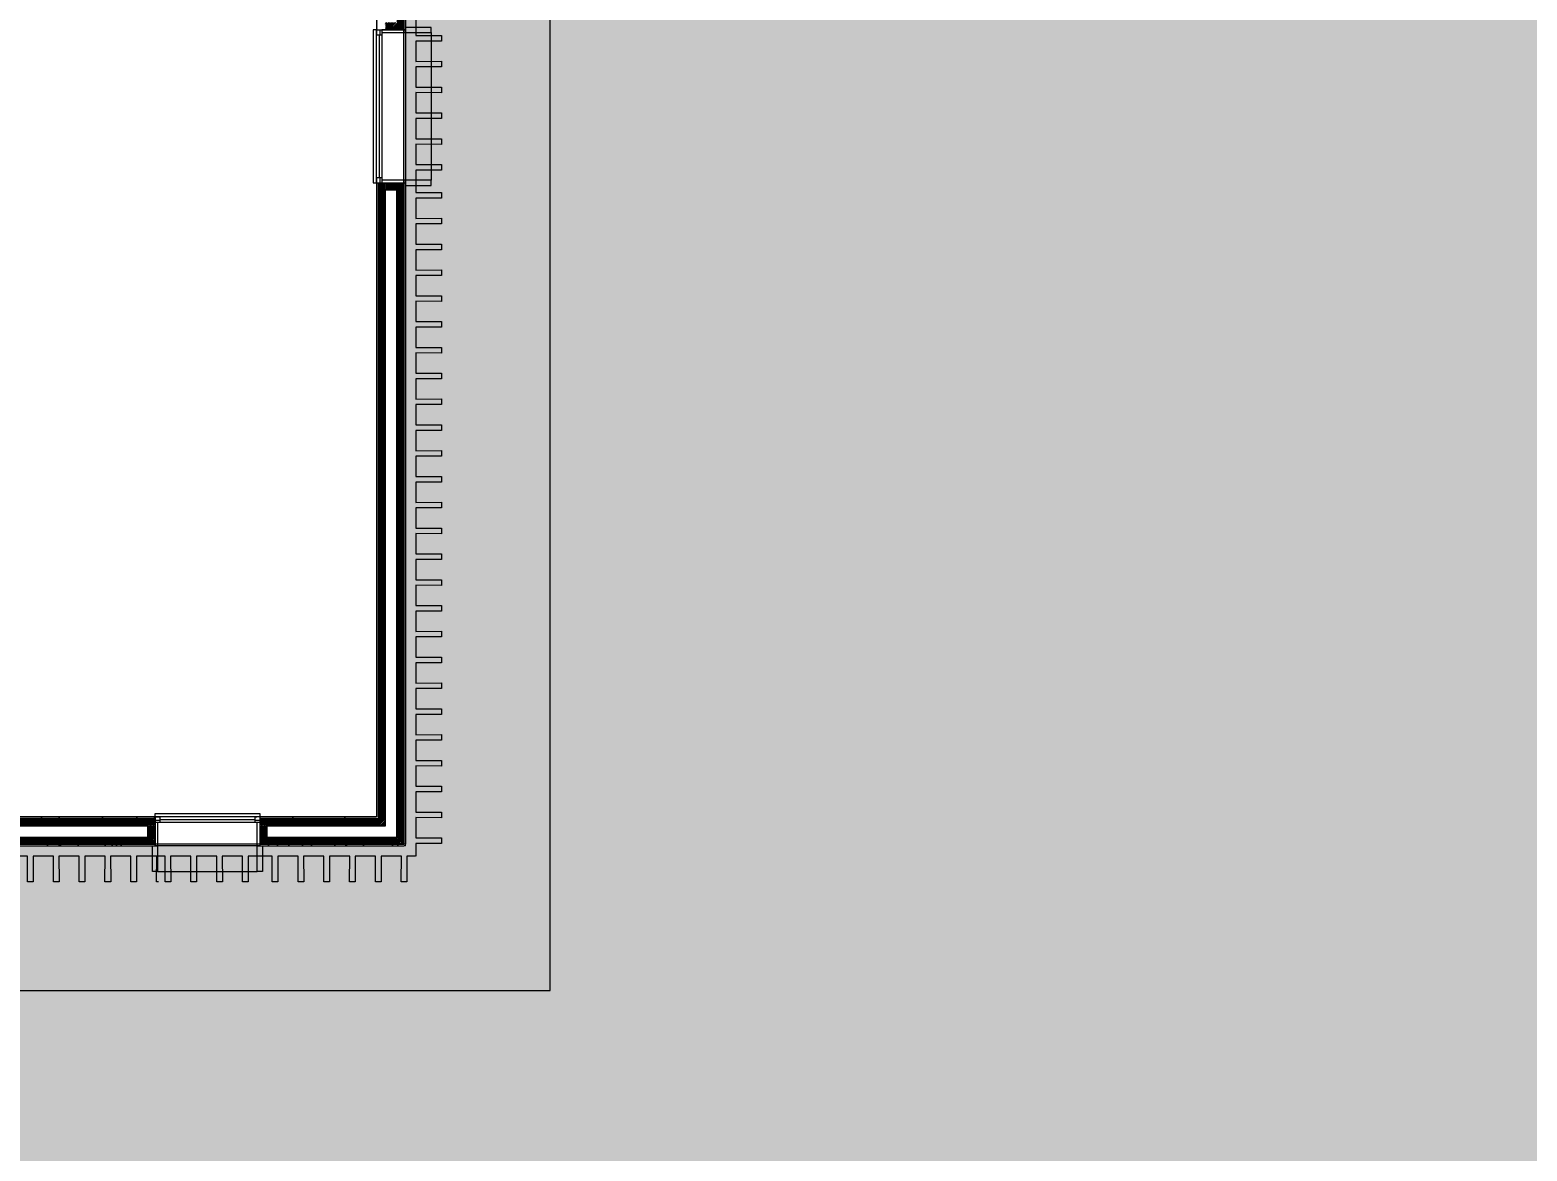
# Model space of a CAD drawing. Header units: millimetres. Extents: x 141848 to 1648660, y -821378 to -151356.
# Drawn here: x 191738 to 206238, y -262366 to -251509 of the extents above; entities that cross this region are included whole.
import ezdxf

# ---------------------------------------------------------------- set-up
doc = ezdxf.new("R2010")
doc.units = ezdxf.units.MM
doc.header["$MEASUREMENT"] = 0
doc.linetypes.add('Traits', pattern=[282.222223, 141.111112, -141.111112])
doc.linetypes.add('Wipeout_Contour', pattern=[1000, 0, -1000])
for name, color, linetype in [('Cotations - 1_100', 7, 'Continuous'), ('Fenêtres ARCHICAD', 7, 'Continuous'), ('Nouveau_0', 7, 'Continuous'), ('Sols_ Dalles', 7, 'Continuous')]:
    doc.layers.add(name, color=color, linetype=linetype)
doc.styles.add('STYLE_GENERE_2', font='')
doc.styles.get('STYLE_GENERE_2').set_extended_font_data('Arial')
doc.dimstyles.new('STYLE_GENERE__2', dxfattribs={"dimtxt": 250, "dimasz": 190, "dimexe": 1.25, "dimexo": 0.625, "dimgap": 0, "dimtad": 1, "dimlfac": 0.001, "dimtxsty": 'STYLE_GENERE_2', "dimblk": 'ARROWHEAD_6', "dimblk1": 'ARROWHEAD_6', "dimblk2": 'ARROWHEAD_6', "dimcen": 2.5, "dimse1": 1, "dimse2": 1, "dimclrd": 7, "dimclre": 7, "dimclrt": 7, "dimazin": 3, "dimtfac": 1, "dimtmove": 0, "dimatfit": 3})
pattern_1 = [(45, (0, 175), (-55.684659, 55.684659), [0, -52.5, 0, -78.75]), (110, (175, 175), (74.000794, 26.934086), [0, -38.5, 0, -66.5])]
pattern_2 = [(45, (0, 0), (-7.0710678, 7.0710678), [])]

# ---------------------------------------------------------------- blocks, each defined once
blk = doc.blocks.new('Fenêtre 25_3')
at = {"layer": 'Fenêtres ARCHICAD', "color": 7, "linetype": 'Continuous', "lineweight": 5}
for p, q in [((-715, 480), (-765, 480)), ((-765, 480), (-765, 230)), ((-715, 480), (715, 480)), ((-715, 230), (-715, 480)), ((765, 480), (715, 480)), ((715, 480), (715, 230)), ((765, 230), (765, 480)), ((-765, 230), (-715, 230)), ((-765, 230), (-740, 230)), ((-765, 230), (-740, 230)), ((-715, 230), (-740, 230)), ((-740, 230), (-740, 0)), ((-740, 215), (-740, 230)), ((-740, 215), (-740, 230)), ((-740, 145), (-740, 215)), ((-740, 145), (-740, 215)), ((-740, 145), (-740, 215)), ((-740, 145), (-740, 215)), ((-715, 0), (-715, 230)), ((740, 230), (715, 230)), ((715, 230), (715, 0)), ((715, 230), (765, 230)), ((740, 0), (740, 230)), ((740, 215), (740, 230)), ((740, 215), (740, 230)), ((740, 230), (765, 230)), ((740, 230), (765, 230)), ((740, 145), (740, 215)), ((740, 145), (740, 215)), ((740, 145), (740, 215)), ((740, 145), (740, 215)), ((-740, 0), (-715, 0)), ((715, 0), (740, 0)), ((-740, -20), (740, -20)), ((-740, -50), (-740, -83)), ((-740, -83), (740, -83)), ((740, -83), (740, -50))]:
    blk.add_line(p, q, dxfattribs=at)
at = {"layer": 'Fenêtres ARCHICAD', "color": 7, "linetype": 'Traits', "lineweight": 5}
blk.add_line((-740, -50), (740, -50), dxfattribs=at)
at = {"color": 254, "linetype": 'Wipeout_Contour', "lineweight": 0, "ltscale": 2765.001289}
blk.add_wipeout([(-690, 0), (-690, -50), (690, -50), (690, 0)], dxfattribs=at).dxf.layer = 'Fenêtres ARCHICAD'
at = {"layer": 'Fenêtres ARCHICAD', "color": 7, "linetype": 'Continuous', "lineweight": 5}
for p, q in [((-740, 35), (-740, 145)), ((-740, 35), (-740, 145)), ((-740, 35), (-740, 145)), ((-740, 35), (-740, 145)), ((-740, 0), (-740, 35)), ((-740, 0), (-740, 35)), ((-740, 0), (-690, 0)), ((-740, -35), (-740, 0)), ((-740, -35), (-740, 0)), ((-690, 0), (-690, -50)), ((-690, 0), (690, 0)), ((690, -50), (690, 0)), ((690, 0), (740, 0)), ((740, 35), (740, 145)), ((740, 35), (740, 145)), ((740, 35), (740, 145)), ((740, 35), (740, 145)), ((740, 0), (740, 35)), ((740, 0), (740, 35)), ((740, -35), (740, 0)), ((740, -35), (740, 0)), ((-740, -50), (-740, -35)), ((-740, -50), (-740, -35)), ((-690, -50), (-740, -50)), ((-690, -25), (690, -25)), ((690, -50), (-690, -50)), ((740, -50), (690, -50)), ((740, -50), (740, -35)), ((740, -50), (740, -35))]:
    blk.add_line(p, q, dxfattribs=at)
blk = doc.blocks.new('Mur_12_1', base_point=(195375, -231416))
at = {"color": 254, "linetype": 'Wipeout_Contour', "lineweight": 0, "ltscale": 1264852.44949522}
blk.add_wipeout([(195110, -246178), (195095, -246178), (195095, -251509), (195110, -251509)], dxfattribs=at)
at = {"color": 254, "linetype": 'Wipeout_Contour', "lineweight": 0, "ltscale": 1265401.355694025}
blk.add_wipeout([(195290, -246248), (195290, -251439), (195360, -251509), (195360, -246178)], dxfattribs=at)
at = {"color": 254, "linetype": 'Wipeout_Contour', "lineweight": 0, "ltscale": 974233.090679}
blk.add_wipeout([(195360, -259411), (195375, -259411), (195360, -259396)], dxfattribs=at)
at = {"linetype": 'Continuous', "lineweight": 5, "true_color": 0x5f5f5f}
h = blk.add_hatch(dxfattribs=at)
h.set_pattern_fill('Enduit_0001', color=251, style=0, pattern_type=2)
h.set_pattern_definition(pattern_1)
h.paths.add_polyline_path([(195110, -246178), (195095, -246178), (195095, -251509), (195110, -251509)])
h = blk.add_hatch(dxfattribs=at)
h.set_pattern_fill('Briques_terre_cuite__int_97', color=251, style=0, pattern_type=2)
h.set_pattern_definition(pattern_2)
h.paths.add_polyline_path([(195290, -246248), (195290, -251439), (195360, -251509), (195360, -246178)])
h = blk.add_hatch(dxfattribs=at)
h.set_pattern_fill('Enduit_0001', color=251, style=0, pattern_type=2)
h.set_pattern_definition(pattern_1)
h.paths.add_polyline_path([(195360, -259411), (195375, -259411), (195360, -259396)])
at = {"color": 7, "linetype": 'Continuous', "lineweight": 5, "flags": 128}
blk.add_lwpolyline([(195095, -246178), (195095, -251509)], dxfattribs=at)
at = {"color": 254, "linetype": 'Wipeout_Contour', "lineweight": 0, "ltscale": 1273501.400547286}
blk.add_wipeout([(195290, -251439), (195180, -251439), (195180, -251509), (195360, -251509)], dxfattribs=at)
at = {"color": 254, "linetype": 'Wipeout_Contour', "lineweight": 0, "ltscale": 974059.967845}
blk.add_wipeout([(195290, -259326), (195290, -259396), (195360, -259396)], dxfattribs=at)
at = {"linetype": 'Continuous', "lineweight": 5, "true_color": 0x5f5f5f}
h = blk.add_hatch(dxfattribs=at)
h.set_pattern_fill('Briques_terre_cuite__int_97', color=251, style=0, pattern_type=2)
h.set_pattern_definition(pattern_2)
h.paths.add_polyline_path([(195290, -251439), (195180, -251439), (195180, -251509), (195360, -251509)])
h = blk.add_hatch(dxfattribs=at)
h.set_pattern_fill('Briques_terre_cuite__int_97', color=251, style=0, pattern_type=2)
h.set_pattern_definition(pattern_2)
h.paths.add_polyline_path([(195290, -259326), (195290, -259396), (195360, -259396)])
at = {"color": 7, "linetype": 'Continuous', "lineweight": 5}
for p, q in [((195360, -251509), (195360, -246178)), ((195095, -251509), (195110, -251509)), ((195110, -251509), (195145, -251509)), ((195145, -251509), (195180, -251509)), ((195180, -251509), (195290, -251509)), ((195180, -251509), (195290, -251509)), ((195290, -251509), (195360, -251509)), ((195290, -251509), (195360, -251509)), ((195360, -251509), (195375, -251509)), ((195375, -251484), (195375, -251509))]:
    blk.add_line(p, q, dxfattribs=at)
at = {"color": 7, "linetype": 'Continuous', "lineweight": 5, "flags": 128}
blk.add_lwpolyline([(195375, -251509), (195375, -246178)], dxfattribs=at)
at = {"color": 254, "linetype": 'Wipeout_Contour', "lineweight": 0, "ltscale": 973685.8174}
blk.add_wipeout([(195180, -259326), (195290, -259326), (195180, -259216)], dxfattribs=at)
at = {"color": 254, "linetype": 'Wipeout_Contour', "lineweight": 0, "ltscale": 973119.787903}
blk.add_wipeout([(195095, -259146), (195110, -259146), (195095, -259131)], dxfattribs=at)
at = {"color": 254, "linetype": 'Wipeout_Contour', "lineweight": 0, "ltscale": 974228.732461}
blk.add_wipeout([(195360, -259396), (195375, -259411), (195375, -259396)], dxfattribs=at)
at = {"linetype": 'Continuous', "lineweight": 5, "true_color": 0x5f5f5f}
h = blk.add_hatch(dxfattribs=at)
h.set_pattern_fill('Enduit_0001', color=251, style=0, pattern_type=2)
h.set_pattern_definition(pattern_1)
h.paths.add_polyline_path([(195095, -259146), (195110, -259146), (195095, -259131)])
h = blk.add_hatch(dxfattribs=at)
h.set_pattern_fill('Enduit_0001', color=251, style=0, pattern_type=2)
h.set_pattern_definition(pattern_1)
h.paths.add_polyline_path([(195360, -259396), (195375, -259411), (195375, -259396)])
at = {"color": 254, "linetype": 'Wipeout_Contour', "lineweight": 0, "ltscale": 1288763.517261592}
blk.add_wipeout([(195360, -252990), (195360, -259396), (195375, -259396), (195375, -252990)], dxfattribs=at)
at = {"color": 254, "linetype": 'Wipeout_Contour', "lineweight": 0, "ltscale": 973303.766401}
blk.add_wipeout([(195110, -259216), (195180, -259216), (195110, -259146)], dxfattribs=at)
at = {"linetype": 'Continuous', "lineweight": 5, "true_color": 0x5f5f5f}
h = blk.add_hatch(dxfattribs=at)
h.set_pattern_fill('Enduit_0001', color=251, style=0, pattern_type=2)
h.set_pattern_definition(pattern_1)
h.paths.add_polyline_path([(195360, -252990), (195360, -259396), (195375, -259396), (195375, -252990)])
h = blk.add_hatch(dxfattribs=at)
h.set_pattern_fill('Briques_terre_cuite__int_97', color=251, style=0, pattern_type=2)
h.set_pattern_definition(pattern_2)
h.paths.add_polyline_path([(195110, -259216), (195180, -259216), (195110, -259146)])
at = {"color": 254, "linetype": 'Wipeout_Contour', "lineweight": 0, "ltscale": 974044.761765}
blk.add_wipeout([(195290, -259326), (195360, -259396), (195360, -259326)], dxfattribs=at)
at = {"linetype": 'Continuous', "lineweight": 5, "true_color": 0x5f5f5f}
h = blk.add_hatch(dxfattribs=at)
h.set_pattern_fill('Briques_terre_cuite__int_97', color=251, style=0, pattern_type=2)
h.set_pattern_definition(pattern_2)
h.paths.add_polyline_path([(195290, -259326), (195360, -259396), (195360, -259326)])
at = {"color": 7, "linetype": 'Continuous', "lineweight": 5, "flags": 128}
blk.add_lwpolyline([(195375, -259411), (195360, -259411)], dxfattribs=at)
at = {"color": 254, "linetype": 'Wipeout_Contour', "lineweight": 0, "ltscale": 1288604.029109015}
blk.add_wipeout([(195360, -252990), (195290, -253060), (195290, -259326), (195360, -259326)], dxfattribs=at)
at = {"linetype": 'Continuous', "lineweight": 5, "true_color": 0x5f5f5f}
h = blk.add_hatch(dxfattribs=at)
h.set_pattern_fill('Briques_terre_cuite__int_97', color=251, style=0, pattern_type=2)
h.set_pattern_definition(pattern_2)
h.paths.add_polyline_path([(195360, -252990), (195290, -253060), (195290, -259326), (195360, -259326)])
at = {"color": 254, "linetype": 'Wipeout_Contour', "lineweight": 0, "ltscale": 973662.713943}
blk.add_wipeout([(195290, -259216), (195180, -259216), (195290, -259326)], dxfattribs=at)
at = {"color": 7, "linetype": 'Continuous', "lineweight": 5}
for p, q in [((195180, -259326), (195290, -259326)), ((195290, -259396), (195360, -259396)), ((195360, -259396), (195360, -259326))]:
    blk.add_line(p, q, dxfattribs=at)
at = {"color": 254, "linetype": 'Wipeout_Contour', "lineweight": 0, "ltscale": 1288265.443481987}
blk.add_wipeout([(195180, -253060), (195180, -259216), (195290, -259216), (195290, -253060)], dxfattribs=at)
at = {"color": 7, "linetype": 'Continuous', "lineweight": 5}
blk.add_line((195290, -259326), (195290, -259216), dxfattribs=at)
at = {"color": 254, "linetype": 'Wipeout_Contour', "lineweight": 0, "ltscale": 973115.426333}
blk.add_wipeout([(195095, -259131), (195110, -259146), (195110, -259131)], dxfattribs=at)
at = {"linetype": 'Continuous', "lineweight": 5, "true_color": 0x5f5f5f}
h = blk.add_hatch(dxfattribs=at)
h.set_pattern_fill('Enduit_0001', color=251, style=0, pattern_type=2)
h.set_pattern_definition(pattern_1)
h.paths.add_polyline_path([(195095, -259131), (195110, -259146), (195110, -259131)])
at = {"color": 254, "linetype": 'Wipeout_Contour', "lineweight": 0, "ltscale": 1287697.512531093}
blk.add_wipeout([(195095, -259131), (195110, -259131), (195110, -252990), (195095, -252990)], dxfattribs=at)
at = {"linetype": 'Continuous', "lineweight": 5, "true_color": 0x5f5f5f}
h = blk.add_hatch(dxfattribs=at)
h.set_pattern_fill('Enduit_0001', color=251, style=0, pattern_type=2)
h.set_pattern_definition(pattern_1)
h.paths.add_polyline_path([(195095, -259131), (195110, -259131), (195110, -252990), (195095, -252990)])
at = {"color": 254, "linetype": 'Wipeout_Contour', "lineweight": 0, "ltscale": 973288.549617}
blk.add_wipeout([(195110, -259146), (195180, -259216), (195180, -259146)], dxfattribs=at)
at = {"linetype": 'Continuous', "lineweight": 5, "true_color": 0x5f5f5f}
h = blk.add_hatch(dxfattribs=at)
h.set_pattern_fill('Briques_terre_cuite__int_97', color=251, style=0, pattern_type=2)
h.set_pattern_definition(pattern_2)
h.paths.add_polyline_path([(195110, -259146), (195180, -259216), (195180, -259146)])
at = {"color": 254, "linetype": 'Wipeout_Contour', "lineweight": 0, "ltscale": 1287824.523477211}
blk.add_wipeout([(195110, -252990), (195110, -259146), (195180, -259146), (195180, -252990)], dxfattribs=at)
at = {"linetype": 'Continuous', "lineweight": 5, "true_color": 0x5f5f5f}
h = blk.add_hatch(dxfattribs=at)
h.set_pattern_fill('Briques_terre_cuite__int_97', color=251, style=0, pattern_type=2)
h.set_pattern_definition(pattern_2)
h.paths.add_polyline_path([(195110, -252990), (195110, -259146), (195180, -259146), (195180, -252990)])
at = {"color": 7, "linetype": 'Continuous', "lineweight": 5}
for p, q in [((195095, -259146), (195110, -259146)), ((195110, -259216), (195180, -259216)), ((195180, -259216), (195180, -259146))]:
    blk.add_line(p, q, dxfattribs=at)
at = {"color": 7, "linetype": 'Continuous', "lineweight": 5, "flags": 128}
blk.add_lwpolyline([(195095, -252990), (195095, -259131)], dxfattribs=at)
at = {"color": 254, "linetype": 'Wipeout_Contour', "lineweight": 0, "ltscale": 1278406.429494908}
blk.add_wipeout([(195290, -253060), (195360, -252990), (195180, -252990), (195180, -253060)], dxfattribs=at)
at = {"linetype": 'Continuous', "lineweight": 5, "true_color": 0x5f5f5f}
h = blk.add_hatch(dxfattribs=at)
h.set_pattern_fill('Briques_terre_cuite__int_97', color=251, style=0, pattern_type=2)
h.set_pattern_definition(pattern_2)
h.paths.add_polyline_path([(195290, -253060), (195360, -252990), (195180, -252990), (195180, -253060)])
at = {"color": 7, "linetype": 'Continuous', "lineweight": 5}
for p, q in [((195095, -252990), (195110, -252990)), ((195110, -252990), (195110, -259146)), ((195110, -252990), (195145, -252990)), ((195145, -252990), (195180, -252990)), ((195180, -252990), (195290, -252990)), ((195180, -252990), (195290, -252990)), ((195290, -252990), (195360, -252990)), ((195290, -252990), (195360, -252990)), ((195360, -259326), (195360, -252990)), ((195360, -252990), (195375, -252990)), ((195375, -252990), (195375, -253015)), ((195180, -259146), (195180, -253060)), ((195290, -253060), (195180, -253060)), ((195290, -259216), (195290, -253060))]:
    blk.add_line(p, q, dxfattribs=at)
at = {"color": 7, "linetype": 'Continuous', "lineweight": 5, "flags": 128}
blk.add_lwpolyline([(195375, -259411), (195375, -252990)], dxfattribs=at)
at = {"layer": 'Fenêtres ARCHICAD', "color": 7, "linetype": 'Continuous', "lineweight": 5, "zscale": 1000, "rotation": 269.9999999999999}
blk.add_blockref('Fenêtre 25_3', (195145, -252250), dxfattribs=at)
blk = doc.blocks.new('Fenêtre 25_4')
at = {"layer": 'Fenêtres ARCHICAD', "color": 7, "linetype": 'Continuous', "lineweight": 5}
for p, q in [((-483, 480), (-533, 480)), ((-533, 480), (-533, 230)), ((-483, 480), (483, 480)), ((-483, 230), (-483, 480)), ((533, 480), (483, 480)), ((483, 480), (483, 230)), ((533, 230), (533, 480)), ((-533, 230), (-483, 230)), ((-533, 230), (-508, 230)), ((-533, 230), (-508, 230)), ((-483, 230), (-508, 230)), ((-508, 230), (-508, 0)), ((-508, 215), (-508, 230)), ((-508, 215), (-508, 230)), ((-508, 145), (-508, 215)), ((-508, 145), (-508, 215)), ((-508, 145), (-508, 215)), ((-508, 145), (-508, 215)), ((-483, 0), (-483, 230)), ((508, 230), (483, 230)), ((483, 230), (483, 0)), ((483, 230), (533, 230)), ((508, 0), (508, 230)), ((508, 215), (508, 230)), ((508, 215), (508, 230)), ((508, 230), (533, 230)), ((508, 230), (533, 230)), ((508, 145), (508, 215)), ((508, 145), (508, 215)), ((508, 145), (508, 215)), ((508, 145), (508, 215)), ((-508, 0), (-483, 0)), ((483, 0), (508, 0)), ((-508, -20), (508, -20)), ((-508, -50), (-508, -83)), ((-508, -83), (508, -83)), ((508, -83), (508, -50))]:
    blk.add_line(p, q, dxfattribs=at)
at = {"layer": 'Fenêtres ARCHICAD', "color": 7, "linetype": 'Traits', "lineweight": 5}
blk.add_line((-508, -50), (508, -50), dxfattribs=at)
at = {"color": 254, "linetype": 'Wipeout_Contour', "lineweight": 0, "ltscale": 1838.358783}
blk.add_wipeout([(-458, 0), (-458, -50), (458, -50), (458, 0)], dxfattribs=at).dxf.layer = 'Fenêtres ARCHICAD'
at = {"layer": 'Fenêtres ARCHICAD', "color": 7, "linetype": 'Continuous', "lineweight": 5}
for p, q in [((-508, 35), (-508, 145)), ((-508, 35), (-508, 145)), ((-508, 35), (-508, 145)), ((-508, 35), (-508, 145)), ((-508, 0), (-508, 35)), ((-508, 0), (-508, 35)), ((-508, 0), (-458, 0)), ((-508, -35), (-508, 0)), ((-508, -35), (-508, 0)), ((-458, 0), (-458, -50)), ((-458, 0), (458, 0)), ((458, -50), (458, 0)), ((458, 0), (508, 0)), ((508, 35), (508, 145)), ((508, 35), (508, 145)), ((508, 35), (508, 145)), ((508, 35), (508, 145)), ((508, 0), (508, 35)), ((508, 0), (508, 35)), ((508, -35), (508, 0)), ((508, -35), (508, 0)), ((-508, -50), (-508, -35)), ((-508, -50), (-508, -35)), ((-458, -50), (-508, -50)), ((-458, -25), (458, -25)), ((458, -50), (-458, -50)), ((508, -50), (458, -50)), ((508, -50), (508, -35)), ((508, -50), (508, -35))]:
    blk.add_line(p, q, dxfattribs=at)
blk = doc.blocks.new('Mur_13_1', base_point=(195375, -259411))
at = {"color": 254, "linetype": 'Wipeout_Contour', "lineweight": 0, "ltscale": 1290050.40470107}
blk.add_wipeout([(190318, -259396), (190318, -259411), (192949, -259411), (192949, -259396)], dxfattribs=at)
at = {"color": 254, "linetype": 'Wipeout_Contour', "lineweight": 0, "ltscale": 1297281.898715832}
blk.add_wipeout([(193965, -259396), (193965, -259411), (195360, -259411), (195360, -259396)], dxfattribs=at)
at = {"linetype": 'Continuous', "lineweight": 5, "true_color": 0x5f5f5f}
h = blk.add_hatch(dxfattribs=at)
h.set_pattern_fill('Enduit_0001', color=251, style=0, pattern_type=2)
h.set_pattern_definition(pattern_1)
h.paths.add_polyline_path([(190318, -259396), (190318, -259411), (192949, -259411), (192949, -259396)])
h = blk.add_hatch(dxfattribs=at)
h.set_pattern_fill('Enduit_0001', color=251, style=0, pattern_type=2)
h.set_pattern_definition(pattern_1)
h.paths.add_polyline_path([(193965, -259396), (193965, -259411), (195360, -259411), (195360, -259396)])
at = {"color": 254, "linetype": 'Wipeout_Contour', "lineweight": 0, "ltscale": 1289871.911003396}
blk.add_wipeout([(190318, -259396), (192949, -259396), (192879, -259326), (190318, -259326)], dxfattribs=at)
at = {"color": 254, "linetype": 'Wipeout_Contour', "lineweight": 0, "ltscale": 1297103.610761495}
blk.add_wipeout([(193965, -259396), (195290, -259396), (195290, -259326), (194035, -259326)], dxfattribs=at)
at = {"linetype": 'Continuous', "lineweight": 5, "true_color": 0x5f5f5f}
h = blk.add_hatch(dxfattribs=at)
h.set_pattern_fill('Briques_terre_cuite__int_97', color=251, style=0, pattern_type=2)
h.set_pattern_definition(pattern_2)
h.paths.add_polyline_path([(190318, -259396), (192949, -259396), (192879, -259326), (190318, -259326)])
h = blk.add_hatch(dxfattribs=at)
h.set_pattern_fill('Briques_terre_cuite__int_97', color=251, style=0, pattern_type=2)
h.set_pattern_definition(pattern_2)
h.paths.add_polyline_path([(193965, -259396), (195290, -259396), (195290, -259326), (194035, -259326)])
at = {"color": 7, "linetype": 'Continuous', "lineweight": 5}
blk.add_line((195290, -259396), (195360, -259396), dxfattribs=at)
at = {"color": 254, "linetype": 'Wipeout_Contour', "lineweight": 0, "ltscale": 1289540.584899449}
blk.add_wipeout([(190318, -259326), (192879, -259326), (192879, -259216), (190318, -259216)], dxfattribs=at)
at = {"color": 254, "linetype": 'Wipeout_Contour', "lineweight": 0, "ltscale": 1296725.324895287}
blk.add_wipeout([(195180, -259216), (194035, -259216), (194035, -259326), (195180, -259326)], dxfattribs=at)
at = {"color": 7, "linetype": 'Continuous', "lineweight": 5}
blk.add_line((195180, -259326), (195290, -259326), dxfattribs=at)
at = {"color": 254, "linetype": 'Wipeout_Contour', "lineweight": 0, "ltscale": 1290562.872242079}
blk.add_wipeout([(191469, -259131), (191469, -259146), (192949, -259146), (192949, -259131)], dxfattribs=at)
at = {"color": 254, "linetype": 'Wipeout_Contour', "lineweight": 0, "ltscale": 1296115.313890855}
blk.add_wipeout([(193965, -259146), (195095, -259146), (195095, -259131), (193965, -259131)], dxfattribs=at)
at = {"linetype": 'Continuous', "lineweight": 5, "true_color": 0x5f5f5f}
h = blk.add_hatch(dxfattribs=at)
h.set_pattern_fill('Enduit_0001', color=251, style=0, pattern_type=2)
h.set_pattern_definition(pattern_1)
h.paths.add_polyline_path([(191469, -259131), (191469, -259146), (192949, -259146), (192949, -259131)])
h = blk.add_hatch(dxfattribs=at)
h.set_pattern_fill('Enduit_0001', color=251, style=0, pattern_type=2)
h.set_pattern_definition(pattern_1)
h.paths.add_polyline_path([(193965, -259146), (195095, -259146), (195095, -259131), (193965, -259131)])
at = {"color": 254, "linetype": 'Wipeout_Contour', "lineweight": 0, "ltscale": 1290681.594316774}
blk.add_wipeout([(191454, -259146), (191454, -259216), (192949, -259216), (192949, -259146)], dxfattribs=at)
at = {"color": 254, "linetype": 'Wipeout_Contour', "lineweight": 0, "ltscale": 1296269.318624848}
blk.add_wipeout([(195110, -259146), (193965, -259146), (193965, -259216), (195110, -259216)], dxfattribs=at)
at = {"linetype": 'Continuous', "lineweight": 5, "true_color": 0x5f5f5f}
h = blk.add_hatch(dxfattribs=at)
h.set_pattern_fill('Briques_terre_cuite__int_97', color=251, style=0, pattern_type=2)
h.set_pattern_definition(pattern_2)
h.paths.add_polyline_path([(191454, -259146), (191454, -259216), (192949, -259216), (192949, -259146)])
h = blk.add_hatch(dxfattribs=at)
h.set_pattern_fill('Briques_terre_cuite__int_97', color=251, style=0, pattern_type=2)
h.set_pattern_definition(pattern_2)
h.paths.add_polyline_path([(195110, -259146), (193965, -259146), (193965, -259216), (195110, -259216)])
at = {"color": 7, "linetype": 'Continuous', "lineweight": 5}
for p, q in [((195095, -259146), (195110, -259146)), ((195110, -259216), (195180, -259216))]:
    blk.add_line(p, q, dxfattribs=at)
at = {"color": 7, "linetype": 'Continuous', "lineweight": 5, "flags": 128}
for points in [[(192949, -259131), (191469, -259131)], [(195095, -259131), (193965, -259131)]]:
    blk.add_lwpolyline(points, dxfattribs=at)
at = {"color": 254, "linetype": 'Wipeout_Contour', "lineweight": 0, "ltscale": 1292723.675336213}
blk.add_wipeout([(192879, -259326), (192949, -259396), (192949, -259216), (192879, -259216)], dxfattribs=at)
at = {"color": 254, "linetype": 'Wipeout_Contour', "lineweight": 0, "ltscale": 1295322.497653691}
blk.add_wipeout([(194035, -259326), (194035, -259216), (193965, -259216), (193965, -259396)], dxfattribs=at)
at = {"linetype": 'Continuous', "lineweight": 5, "true_color": 0x5f5f5f}
h = blk.add_hatch(dxfattribs=at)
h.set_pattern_fill('Briques_terre_cuite__int_97', color=251, style=0, pattern_type=2)
h.set_pattern_definition(pattern_2)
h.paths.add_polyline_path([(192879, -259326), (192949, -259396), (192949, -259216), (192879, -259216)])
h = blk.add_hatch(dxfattribs=at)
h.set_pattern_fill('Briques_terre_cuite__int_97', color=251, style=0, pattern_type=2)
h.set_pattern_definition(pattern_2)
h.paths.add_polyline_path([(194035, -259326), (194035, -259216), (193965, -259216), (193965, -259396)])
at = {"color": 7, "linetype": 'Continuous', "lineweight": 5}
for p, q in [((192949, -259146), (191454, -259146)), ((191454, -259216), (192879, -259216)), ((192879, -259326), (192879, -259216)), ((192949, -259131), (192949, -259146)), ((192949, -259146), (192949, -259181)), ((192949, -259181), (192949, -259216)), ((192949, -259216), (192949, -259326)), ((192949, -259216), (192949, -259326)), ((193965, -259131), (193965, -259146)), ((195095, -259146), (193965, -259146)), ((193965, -259146), (193965, -259181)), ((193965, -259181), (193965, -259216)), ((193965, -259216), (193965, -259326)), ((193965, -259216), (193965, -259326)), ((194035, -259216), (195110, -259216)), ((194035, -259326), (194035, -259216)), ((190318, -259326), (192879, -259326)), ((190318, -259396), (192949, -259396)), ((192924, -259411), (192949, -259411)), ((192949, -259326), (192949, -259396)), ((192949, -259326), (192949, -259396)), ((192949, -259396), (192949, -259411)), ((193965, -259326), (193965, -259396)), ((193965, -259326), (193965, -259396)), ((193965, -259396), (195290, -259396)), ((193965, -259396), (193965, -259411)), ((193965, -259411), (193990, -259411)), ((194035, -259326), (195180, -259326))]:
    blk.add_line(p, q, dxfattribs=at)
at = {"color": 7, "linetype": 'Continuous', "lineweight": 5, "flags": 128}
for points in [[(190318, -259411), (192949, -259411)], [(193965, -259411), (195360, -259411)]]:
    blk.add_lwpolyline(points, dxfattribs=at)
at = {"layer": 'Fenêtres ARCHICAD', "color": 7, "linetype": 'Continuous', "lineweight": 5, "xscale": -1, "zscale": 1000, "rotation": 179.9999999999997}
blk.add_blockref('Fenêtre 25_4', (193457, -259181), dxfattribs=at)
blk = doc.blocks.new('Tôle profilée 25_17')
at = {"color": 7, "linetype": 'Continuous', "lineweight": 5}
for p, q in [((-250, 6427.5), (-250, 6400)), ((0, 6426.5), (-250, 6427.5)), ((-250, 6400), (-250, 6372.5)), ((0, 6520.7), (0, 6426.5)), ((-250, 6372.5), (0, 6373.5)), ((0, 6373.5), (0, 6176.5)), ((-250, 6177.5), (-250, 6150)), ((0, 6176.5), (-250, 6177.5)), ((-250, 6150), (-250, 6122.5)), ((-250, 6122.5), (0, 6123.5)), ((0, 6123.5), (0, 5926.5)), ((-250, 5927.5), (-250, 5900)), ((0, 5926.5), (-250, 5927.5)), ((-250, 5900), (-250, 5872.5)), ((-250, 5872.5), (0, 5873.5)), ((0, 5873.5), (0, 5676.5)), ((-250, 5677.5), (-250, 5650)), ((0, 5676.5), (-250, 5677.5)), ((-250, 5650), (-250, 5622.5)), ((-250, 5622.5), (0, 5623.5)), ((0, 5623.5), (0, 5426.5)), ((-250, 5427.5), (-250, 5400)), ((0, 5426.5), (-250, 5427.5)), ((-250, 5400), (-250, 5372.5)), ((-250, 5372.5), (0, 5373.5)), ((0, 5373.5), (0, 5176.5)), ((-250, 5177.5), (-250, 5150)), ((0, 5176.5), (-250, 5177.5)), ((-250, 5150), (-250, 5122.5)), ((-250, 5122.5), (0, 5123.5)), ((0, 5123.5), (0, 4926.5)), ((-250, 4927.5), (-250, 4900)), ((0, 4926.5), (-250, 4927.5)), ((-250, 4900), (-250, 4872.5)), ((-250, 4872.5), (0, 4873.5)), ((0, 4873.5), (0, 4676.5)), ((-250, 4677.5), (-250, 4650)), ((0, 4676.5), (-250, 4677.5)), ((-250, 4650), (-250, 4622.5)), ((-250, 4622.5), (0, 4623.5)), ((0, 4623.5), (0, 4426.5)), ((-250, 4427.5), (-250, 4400)), ((0, 4426.5), (-250, 4427.5)), ((-250, 4400), (-250, 4372.5)), ((-250, 4372.5), (0, 4373.5)), ((0, 4373.5), (0, 4176.5)), ((-250, 4177.5), (-250, 4150)), ((0, 4176.5), (-250, 4177.5)), ((-250, 4150), (-250, 4122.5)), ((-250, 4122.5), (0, 4123.5)), ((0, 4123.5), (0, 3926.5)), ((-250, 3927.5), (-250, 3900)), ((0, 3926.5), (-250, 3927.5)), ((-250, 3900), (-250, 3872.5)), ((-250, 3872.5), (0, 3873.5)), ((0, 3873.5), (0, 3676.5)), ((-250, 3677.5), (-250, 3650)), ((0, 3676.5), (-250, 3677.5)), ((-250, 3650), (-250, 3622.5)), ((-250, 3622.5), (0, 3623.5)), ((0, 3623.5), (0, 3426.5)), ((-250, 3427.5), (-250, 3400)), ((0, 3426.5), (-250, 3427.5)), ((-250, 3400), (-250, 3372.5)), ((-250, 3372.5), (0, 3373.5)), ((0, 3373.5), (0, 3176.5)), ((-250, 3177.5), (-250, 3150)), ((0, 3176.5), (-250, 3177.5)), ((-250, 3150), (-250, 3122.5)), ((-250, 3122.5), (0, 3123.5)), ((0, 3123.5), (0, 2926.5)), ((-250, 2927.5), (-250, 2900)), ((0, 2926.5), (-250, 2927.5)), ((-250, 2900), (-250, 2872.5)), ((-250, 2872.5), (0, 2873.5)), ((0, 2873.5), (0, 2676.5)), ((-250, 2677.5), (-250, 2650)), ((0, 2676.5), (-250, 2677.5)), ((-250, 2650), (-250, 2622.5)), ((-250, 2622.5), (0, 2623.5)), ((0, 2623.5), (0, 2426.5)), ((-250, 2427.5), (-250, 2400)), ((0, 2426.5), (-250, 2427.5)), ((-250, 2400), (-250, 2372.5)), ((-250, 2372.5), (0, 2373.5)), ((0, 2373.5), (0, 2176.5)), ((-250, 2177.5), (-250, 2150)), ((0, 2176.5), (-250, 2177.5)), ((-250, 2150), (-250, 2122.5)), ((-250, 2122.5), (0, 2123.5)), ((0, 2123.5), (0, 1926.5)), ((-250, 1927.5), (-250, 1900)), ((0, 1926.5), (-250, 1927.5)), ((-250, 1900), (-250, 1872.5)), ((-250, 1872.5), (0, 1873.5)), ((0, 1873.5), (0, 1676.5)), ((-250, 1677.5), (-250, 1650)), ((0, 1676.5), (-250, 1677.5)), ((-250, 1650), (-250, 1622.5)), ((-250, 1622.5), (0, 1623.5)), ((0, 1623.5), (0, 1426.5)), ((-250, 1427.5), (-250, 1400)), ((0, 1426.5), (-250, 1427.5)), ((-250, 1400), (-250, 1372.5)), ((-250, 1372.5), (0, 1373.5)), ((0, 1373.5), (0, 1176.5)), ((-250, 1177.5), (-250, 1150)), ((0, 1176.5), (-250, 1177.5)), ((-250, 1150), (-250, 1122.5)), ((-250, 1122.5), (0, 1123.5)), ((0, 1123.5), (0, 926.5)), ((-250, 927.5), (-250, 900)), ((0, 926.5), (-250, 927.5)), ((-250, 900), (-250, 872.5)), ((-250, 872.5), (0, 873.5)), ((0, 873.5), (0, 676.5)), ((-250, 677.5), (-250, 650)), ((0, 676.5), (-250, 677.5)), ((-250, 650), (-250, 622.5)), ((-250, 622.5), (0, 623.5)), ((0, 623.5), (0, 426.5)), ((-250, 427.5), (-250, 400)), ((0, 426.5), (-250, 427.5)), ((-250, 400), (-250, 372.5)), ((-250, 372.5), (0, 373.5)), ((0, 373.5), (0, 176.5)), ((-250, 177.5), (-250, 150)), ((0, 176.5), (-250, 177.5)), ((-250, 150), (-250, 122.5)), ((-250, 122.5), (0, 123.5)), ((0, 123.5), (0, 0))]:
    blk.add_line(p, q, dxfattribs=at)
blk = doc.blocks.new('Tôle profilée 25_36')
at = {"color": 7, "linetype": 'Continuous', "lineweight": 5}
for p, q in [((-250, 2641.4), (-250, 2622.5)), ((-250, 2622.5), (0, 2623.5)), ((0, 2623.5), (0, 2426.5)), ((-250, 2427.5), (-250, 2400)), ((0, 2426.5), (-250, 2427.5)), ((-250, 2400), (-250, 2372.5)), ((-250, 2372.5), (0, 2373.5)), ((0, 2373.5), (0, 2176.5)), ((-250, 2177.5), (-250, 2150)), ((0, 2176.5), (-250, 2177.5)), ((-250, 2150), (-250, 2122.5)), ((-250, 2122.5), (0, 2123.5)), ((0, 2123.5), (0, 1926.5)), ((-250, 1927.5), (-250, 1900)), ((0, 1926.5), (-250, 1927.5)), ((-250, 1900), (-250, 1872.5)), ((-250, 1872.5), (0, 1873.5)), ((0, 1873.5), (0, 1676.5)), ((-250, 1677.5), (-250, 1650)), ((0, 1676.5), (-250, 1677.5)), ((-250, 1650), (-250, 1622.5)), ((-250, 1622.5), (0, 1623.5)), ((0, 1623.5), (0, 1426.5)), ((-250, 1427.5), (-250, 1400)), ((0, 1426.5), (-250, 1427.5)), ((-250, 1400), (-250, 1372.5)), ((-250, 1372.5), (0, 1373.5)), ((0, 1373.5), (0, 1176.5)), ((-250, 1177.5), (-250, 1150)), ((0, 1176.5), (-250, 1177.5)), ((-250, 1150), (-250, 1122.5)), ((-250, 1122.5), (0, 1123.5)), ((0, 1123.5), (0, 926.5)), ((-250, 927.5), (-250, 900)), ((0, 926.5), (-250, 927.5)), ((-250, 900), (-250, 872.5)), ((-250, 872.5), (0, 873.5)), ((0, 873.5), (0, 676.5)), ((-250, 677.5), (-250, 650)), ((0, 676.5), (-250, 677.5)), ((-250, 650), (-250, 622.5)), ((-250, 622.5), (0, 623.5)), ((0, 623.5), (0, 426.5)), ((-250, 427.5), (-250, 400)), ((0, 426.5), (-250, 427.5)), ((-250, 400), (-250, 372.5)), ((-250, 372.5), (0, 373.5)), ((0, 373.5), (0, 176.5)), ((-250, 177.5), (-250, 150)), ((0, 176.5), (-250, 177.5)), ((-250, 150), (-250, 122.5)), ((-250, 122.5), (0, 123.5)), ((0, 123.5), (0, 0))]:
    blk.add_line(p, q, dxfattribs=at)
blk = doc.blocks.new('Tôle profilée 25_55')
at = {"color": 7, "linetype": 'Continuous', "lineweight": 5}
for p, q in [((0, 5334.5), (0, 5176.5)), ((-250, 5177.5), (-250, 5150)), ((0, 5176.5), (-250, 5177.5)), ((-250, 5150), (-250, 5122.5)), ((-250, 5122.5), (0, 5123.5)), ((0, 5123.5), (0, 4926.5)), ((-250, 4927.5), (-250, 4900)), ((0, 4926.5), (-250, 4927.5)), ((-250, 4900), (-250, 4872.5)), ((-250, 4872.5), (0, 4873.5)), ((0, 4873.5), (0, 4676.5)), ((-250, 4677.5), (-250, 4650)), ((0, 4676.5), (-250, 4677.5)), ((-250, 4650), (-250, 4622.5)), ((-250, 4622.5), (0, 4623.5)), ((0, 4623.5), (0, 4426.5)), ((-250, 4427.5), (-250, 4400)), ((0, 4426.5), (-250, 4427.5)), ((-250, 4400), (-250, 4372.5)), ((-250, 4372.5), (0, 4373.5)), ((0, 4373.5), (0, 4176.5)), ((-250, 4177.5), (-250, 4150)), ((0, 4176.5), (-250, 4177.5)), ((-250, 4150), (-250, 4122.5)), ((-250, 4122.5), (0, 4123.5)), ((0, 4123.5), (0, 3926.5)), ((-250, 3927.5), (-250, 3900)), ((0, 3926.5), (-250, 3927.5)), ((-250, 3900), (-250, 3872.5)), ((-250, 3872.5), (0, 3873.5)), ((0, 3873.5), (0, 3676.5)), ((-250, 3677.5), (-250, 3650)), ((0, 3676.5), (-250, 3677.5)), ((-250, 3650), (-250, 3622.5)), ((-250, 3622.5), (0, 3623.5)), ((0, 3623.5), (0, 3426.5)), ((-250, 3427.5), (-250, 3400)), ((0, 3426.5), (-250, 3427.5)), ((-250, 3400), (-250, 3372.5)), ((-250, 3372.5), (0, 3373.5)), ((0, 3373.5), (0, 3176.5)), ((-250, 3177.5), (-250, 3150)), ((0, 3176.5), (-250, 3177.5)), ((-250, 3150), (-250, 3122.5)), ((-250, 3122.5), (0, 3123.5)), ((0, 3123.5), (0, 2926.5)), ((-250, 2927.5), (-250, 2900)), ((0, 2926.5), (-250, 2927.5)), ((-250, 2900), (-250, 2872.5)), ((-250, 2872.5), (0, 2873.5)), ((0, 2873.5), (0, 2676.5)), ((-250, 2677.5), (-250, 2650)), ((0, 2676.5), (-250, 2677.5)), ((-250, 2650), (-250, 2622.5)), ((-250, 2622.5), (0, 2623.5)), ((0, 2623.5), (0, 2426.5)), ((-250, 2427.5), (-250, 2400)), ((0, 2426.5), (-250, 2427.5)), ((-250, 2400), (-250, 2372.5)), ((-250, 2372.5), (0, 2373.5)), ((0, 2373.5), (0, 2176.5)), ((-250, 2177.5), (-250, 2150)), ((0, 2176.5), (-250, 2177.5)), ((-250, 2150), (-250, 2122.5)), ((-250, 2122.5), (0, 2123.5)), ((0, 2123.5), (0, 1926.5)), ((-250, 1927.5), (-250, 1900)), ((0, 1926.5), (-250, 1927.5)), ((-250, 1900), (-250, 1872.5)), ((-250, 1872.5), (0, 1873.5)), ((0, 1873.5), (0, 1676.5)), ((-250, 1677.5), (-250, 1650)), ((0, 1676.5), (-250, 1677.5)), ((-250, 1650), (-250, 1622.5)), ((-250, 1622.5), (0, 1623.5)), ((0, 1623.5), (0, 1426.5)), ((-250, 1427.5), (-250, 1400)), ((0, 1426.5), (-250, 1427.5)), ((-250, 1400), (-250, 1372.5)), ((-250, 1372.5), (0, 1373.5)), ((0, 1373.5), (0, 1176.5)), ((-250, 1177.5), (-250, 1150)), ((0, 1176.5), (-250, 1177.5)), ((-250, 1150), (-250, 1122.5)), ((-250, 1122.5), (0, 1123.5)), ((0, 1123.5), (0, 926.5)), ((-250, 927.5), (-250, 900)), ((0, 926.5), (-250, 927.5)), ((-250, 900), (-250, 872.5)), ((-250, 872.5), (0, 873.5)), ((0, 873.5), (0, 676.5)), ((-250, 677.5), (-250, 650)), ((0, 676.5), (-250, 677.5)), ((-250, 650), (-250, 622.5)), ((-250, 622.5), (0, 623.5)), ((0, 623.5), (0, 426.5)), ((-250, 427.5), (-250, 400)), ((0, 426.5), (-250, 427.5)), ((-250, 400), (-250, 372.5)), ((-250, 372.5), (0, 373.5)), ((0, 373.5), (0, 176.5)), ((-250, 177.5), (-250, 150)), ((0, 176.5), (-250, 177.5)), ((-250, 150), (-250, 122.5)), ((-250, 122.5), (0, 123.5)), ((0, 123.5), (0, 0))]:
    blk.add_line(p, q, dxfattribs=at)
blk = doc.blocks.new('Tôle profilée 25_56')
at = {"color": 7, "linetype": 'Continuous', "lineweight": 5}
for p, q in [((0, 1480.7), (0, 1426.5)), ((-250, 1427.5), (-250, 1400)), ((0, 1426.5), (-250, 1427.5)), ((-250, 1400), (-250, 1372.5)), ((-250, 1372.5), (0, 1373.5)), ((0, 1373.5), (0, 1176.5)), ((-250, 1177.5), (-250, 1150)), ((0, 1176.5), (-250, 1177.5)), ((-250, 1150), (-250, 1122.5)), ((-250, 1122.5), (0, 1123.5)), ((0, 1123.5), (0, 926.5)), ((-250, 927.5), (-250, 900)), ((0, 926.5), (-250, 927.5)), ((-250, 900), (-250, 872.5)), ((-250, 872.5), (0, 873.5)), ((0, 873.5), (0, 676.5)), ((-250, 677.5), (-250, 650)), ((0, 676.5), (-250, 677.5)), ((-250, 650), (-250, 622.5)), ((-250, 622.5), (0, 623.5)), ((0, 623.5), (0, 426.5)), ((-250, 427.5), (-250, 400)), ((0, 426.5), (-250, 427.5)), ((-250, 400), (-250, 372.5)), ((-250, 372.5), (0, 373.5)), ((0, 373.5), (0, 176.5)), ((-250, 177.5), (-250, 150)), ((0, 176.5), (-250, 177.5)), ((-250, 150), (-250, 122.5)), ((-250, 122.5), (0, 123.5)), ((0, 123.5), (0, 0))]:
    blk.add_line(p, q, dxfattribs=at)
blk = doc.blocks.new('Tôle profilée 25_57')
at = {"color": 7, "linetype": 'Continuous', "lineweight": 5}
for p, q in [((0, 1510), (0, 1426.5)), ((-250, 1427.5), (-250, 1400)), ((0, 1426.5), (-250, 1427.5)), ((-250, 1400), (-250, 1372.5)), ((-250, 1372.5), (0, 1373.5)), ((0, 1373.5), (0, 1176.5)), ((-250, 1177.5), (-250, 1150)), ((0, 1176.5), (-250, 1177.5)), ((-250, 1150), (-250, 1122.5)), ((-250, 1122.5), (0, 1123.5)), ((0, 1123.5), (0, 926.5)), ((-250, 927.5), (-250, 900)), ((0, 926.5), (-250, 927.5)), ((-250, 900), (-250, 872.5)), ((-250, 872.5), (0, 873.5)), ((0, 873.5), (0, 676.5)), ((-250, 677.5), (-250, 650)), ((0, 676.5), (-250, 677.5)), ((-250, 650), (-250, 622.5)), ((-250, 622.5), (0, 623.5)), ((0, 623.5), (0, 426.5)), ((-250, 427.5), (-250, 400)), ((0, 426.5), (-250, 427.5)), ((-250, 400), (-250, 372.5)), ((-250, 372.5), (0, 373.5)), ((0, 373.5), (0, 176.5)), ((-250, 177.5), (-250, 150)), ((0, 176.5), (-250, 177.5)), ((-250, 150), (-250, 122.5)), ((-250, 122.5), (0, 123.5)), ((0, 123.5), (0, 0))]:
    blk.add_line(p, q, dxfattribs=at)
blk = doc.blocks.new('Tôle profilée 25_58')
at = {"color": 7, "linetype": 'Continuous', "lineweight": 5}
for p, q in [((0, 1037.4), (0, 926.5)), ((-250, 927.5), (-250, 900)), ((0, 926.5), (-250, 927.5)), ((-250, 900), (-250, 872.5)), ((-250, 872.5), (0, 873.5)), ((0, 873.5), (0, 676.5)), ((-250, 677.5), (-250, 650)), ((0, 676.5), (-250, 677.5)), ((-250, 650), (-250, 622.5)), ((-250, 622.5), (0, 623.5)), ((0, 623.5), (0, 426.5)), ((-250, 427.5), (-250, 400)), ((0, 426.5), (-250, 427.5)), ((-250, 400), (-250, 372.5)), ((-250, 372.5), (0, 373.5)), ((0, 373.5), (0, 176.5)), ((-250, 177.5), (-250, 150)), ((0, 176.5), (-250, 177.5)), ((-250, 150), (-250, 122.5)), ((-250, 122.5), (0, 123.5)), ((0, 123.5), (0, 0))]:
    blk.add_line(p, q, dxfattribs=at)
blk = doc.blocks.new('*D549')
at = {"layer": 'Cotations - 1_100', "color": 7, "linetype": 'Continuous', "lineweight": 5}
for p, q in [((170589, -259411), (170589, -259261)), ((170776, -259411), (170401, -259411)), ((170689, -259511), (170489, -259311)), ((170589, -271829), (170589, -259411)), ((170489, -271729), (170689, -271929)), ((170776, -271829), (170401, -271829)), ((170589, -271979), (170589, -271829))]:
    blk.add_line(p, q, dxfattribs=at)
at = {"layer": 'Cotations - 1_100', "color": 7, "lineweight": 5, "insert": (170539, -266047), "char_height": 250, "attachment_point": 7, "rotation": 90, "style": 'STYLE_GENERE_2'}
blk.add_mtext('\\A1;{\\pql;\\fArial|b0|i0|c0|p38;12,42}', dxfattribs=at)
blk = doc.blocks.new('ARROWHEAD_6')
at = {"color": 0, "linetype": 'Continuous', "lineweight": 0}
for p, q in [((0, 0), (-1, 0)), ((-0.5, -0.5), (0.5, 0.5))]:
    blk.add_line(p, q, dxfattribs=at)

msp = doc.modelspace()

# ---------------------------------------------------------------- hatches: boundary and pattern name
at = {"linetype": 'Continuous', "lineweight": 0, "true_color": 0x6f6f6f}
h = msp.add_hatch(color=8, dxfattribs=at)
h.paths.add_polyline_path([(141848.442, -295062.571), (269220.821, -293826.868), (269220.821, -270902.734), (268763.049, -270902.734), (254213.6, -271040.575), (254213.6, -163437.635), (153156.2, -163437.635), (153156.2, -271040.575), (153182.962, -271040.57), (153183.146, -272000.514, -0.409427364), (149183.681, -275935.042), (141848.442, -275935.042)])
h.paths.add_polyline_path([(158435.584, -260639.953), (155145.584, -260639.953), (155145.584, -248364.953), (155145.584, -243089.974), (155145.584, -242189.974), (158435.584, -242189.974)], flags=0)
h.paths.add_polyline_path([(161503.433, -171995.57), (161503.433, -193810.571), (161503.433, -230015.57), (161503.433, -260810.571), (196775.042, -260810.571), (196775.042, -222495.57), (186955.542, -222495.57), (186955.542, -218295.57), (196754.55, -218295.57), (196754.55, -208495.57), (196754.55, -204495.57), (193355.542, -204495.57), (193355.542, -195161.535), (195576.034, -195161.535), (195576.034, -189810.571), (217850.068, -189810.571), (217850.068, -262266.885), (245610.045, -262266.885), (245610.045, -253395.571), (245626.034, -253395.571), (246426.034, -253395.571), (247826.034, -253395.571), (247826.034, -248005.571), (247826.034, -246605.571), (245626.034, -246605.571), (245610.045, -246605.571), (245610.045, -171995.57), (212806.28, -171995.57)], flags=0)
h.paths.add_polyline_path([(162737.042, -269433.913, -0.09031866), (162858.773, -268727.623, -0.201448728), (163912.639, -267592.74, -0.104211445), (164718.006, -267415.055), (165317.979, -267409.371, -0.104044608), (166125.354, -267571.244, -0.238255457), (167284.257, -268953.318, -0.055188622), (167336.836, -269390.334), (167338.931, -269611.438), (167351.046, -270890.267), (167092.583, -271892.761, -0.267949192), (165370.083, -272909.124), (164770.11, -272914.808, -0.193717464), (163379.252, -272370.185, -0.070568756), (163028.663, -271931.262, -0.131652498), (162751.253, -270933.845)], flags=0)
h.paths.add_polyline_path([(175327.752, -275599.002, -0.415791099), (173316.986, -273599.031), (173316.986, -273452.052), (173330.488, -267377.824, -0.380556701), (175316.986, -265609.826), (175394.714, -265609.826), (175394.714, -270609.826), (190394.714, -270609.826), (190394.714, -265609.826), (195356.191, -265609.826, -0.414213562), (196856.191, -267109.826), (196856.191, -273660.699, -0.345501612), (195137.285, -275433.432)], flags=0)
h.paths.add_polyline_path([(205510.093, -271504.083, -0.134473934), (205230.948, -270484.937), (205230.948, -268984.937, -0.414213562), (207230.948, -266984.937), (207830.948, -266984.937, -0.414213562), (209830.948, -268984.937), (209830.948, -270484.937, -0.128820346), (209574.03, -271465.581, -0.270936291), (207830.948, -272484.937), (207230.948, -272484.937, -0.264979997)], flags=0)
h.paths.add_polyline_path([(217862.687, -273329.325), (217869.949, -267730.336, -0.098561509), (218100.718, -266943.721), (218117.681, -266951.545, -0.258849002), (219955.479, -265605.827), (219953.141, -265587.294), (220637.569, -265587.294), (220637.569, -265687.294), (220637.569, -270687.294), (250537.569, -270687.294), (250537.569, -265687.294), (252208.004, -265687.294), (254186.294, -265687.294), (254186.294, -267687.294), (254186.294, -271062.255, 0.001345761), (254186.323, -271073.021), (254197.209, -273095.233, -0.414213562), (252208.004, -275105.97), (243484.534, -275105.97, -0.005188955), (243431.438, -275116.103), (235447.992, -275196.191), (220071.012, -275253.24, -0.386553331), (217873.089, -273475.385, -0.025189219)], flags=0)
at = {"layer": 'Sols_ Dalles', "linetype": 'Continuous', "lineweight": 0, "true_color": 0x2e271c}
msp.add_hatch(color=250, dxfattribs=at).paths.add_polyline_path([(161503.433, -171995.57), (161503.433, -230015.57), (161503.433, -260810.571), (196775.042, -260810.571), (196775.042, -260795.571), (196775.042, -258649.982), (196775.042, -258010.558), (196775.042, -222495.57), (186955.542, -222495.57), (186955.542, -218295.57), (196754.55, -218295.57), (196754.55, -204495.57), (193355.542, -204495.57), (193355.542, -195161.535), (195576.034, -195161.535), (195576.034, -189810.571), (217805.542, -189810.571), (217805.542, -253395.57), (217805.542, -253415.571), (219205.542, -253415.571), (219205.542, -253395.57), (219205.542, -188410.571), (191955.542, -188410.571), (191955.542, -190035.076), (194140.476, -190023.061), (194160.967, -193749.52), (191976.034, -193761.535), (191955.542, -200380.57), (191955.542, -205895.57), (195354.55, -205895.57), (195354.55, -216895.57), (185555.542, -216895.57), (185555.542, -223895.57), (195354.55, -223895.57), (195354.55, -258649.982), (195354.55, -259410.571), (163990.222, -259410.571), (162860.681, -259410.571), (162860.681, -231415.57), (162860.681, -173395.57), (244226.034, -173395.57), (244226.034, -248005.571), (245626.034, -248005.571), (246426.034, -248005.571), (246426.034, -251817.03), (245610.045, -251817.03), (244211.034, -251817.03), (244211.034, -253395.571), (246426.034, -253395.571), (247826.034, -253395.571), (247826.034, -248005.571), (247826.034, -246605.571), (245626.034, -246605.571), (245626.034, -171995.57)])

# ---------------------------------------------------------------- linework, layer by layer
at = {"layer": 'Sols_ Dalles', "color": 250, "linetype": 'Continuous', "lineweight": 5, "true_color": 0x1f1f1f}
for points in [[(161503.433, -171995.57), (161503.433, -230015.57), (161503.433, -260810.571), (196775.042, -260810.571), (196775.042, -260795.571), (196775.042, -258649.982), (196775.042, -258010.558), (196775.042, -222495.57)], [(195354.55, -223895.57), (195354.55, -258649.982), (195354.55, -259410.571), (163990.222, -259410.571), (162860.681, -259410.571), (162860.681, -231415.57), (162860.681, -173395.57)]]:
    msp.add_lwpolyline(points, dxfattribs=at)

# ---------------------------------------------------------------- next in the draw order: block references
at = {"color": 7, "lineweight": 5}
msp.add_blockref('Mur_12_1', (195375.042, -231415.57), dxfattribs=at)

# ---------------------------------------------------------------- next in the draw order: block references
at = {"color": 7, "linetype": 'Continuous', "lineweight": 5, "xscale": -1, "zscale": 1000}
for name, p in [('Tôle profilée 25_55', (195475.042, -251509.187)), ('Tôle profilée 25_56', (195475.042, -252989.879)), ('Tôle profilée 25_17', (195475.042, -259510.571))]:
    msp.add_blockref(name, p, dxfattribs=at)
at = {"color": 7, "lineweight": 5}
msp.add_blockref('Mur_13_1', (195375.042, -259410.571), dxfattribs=at)

# ---------------------------------------------------------------- next in the draw order: linework, layer by layer
at = {"layer": 'Nouveau_0', "color": 7, "linetype": 'Continuous', "lineweight": 5}
msp.add_lwpolyline([(195376.034, -231395.57), (195376.034, -259395.57), (162876.034, -259395.57), (162876.034, -231395.57)], close=True, dxfattribs=at)

# ---------------------------------------------------------------- next in the draw order: block references
at = {"color": 7, "linetype": 'Continuous', "lineweight": 5, "xscale": -1, "zscale": 1000, "rotation": 270}
for name, p in [('Tôle profilée 25_36', (190342.098, -259510.571)), ('Tôle profilée 25_58', (192924.133, -259510.571)), ('Tôle profilée 25_57', (193961.541, -259510.571))]:
    msp.add_blockref(name, p, dxfattribs=at)

# ---------------------------------------------------------------- next in the draw order: dimensions: what is measured, and where the dimension line sits
at = {"layer": 'Cotations - 1_100', "color": 7, "linetype": 'Continuous', "lineweight": 5}
dim = msp.add_linear_dim(base=(170588.579, -259410.571), p1=(173777.126, -271829.431), p2=(195375.042, -259410.571), angle=90, dimstyle='STYLE_GENERE__2', dxfattribs=at)
dim.commit()
dim.dimension.update_dxf_attribs({"geometry": '*D549', "text_midpoint": (170413.579, -265627.429), "dimtype": 160, "text_rotation": 90})

doc.saveas('drawing.dxf')
